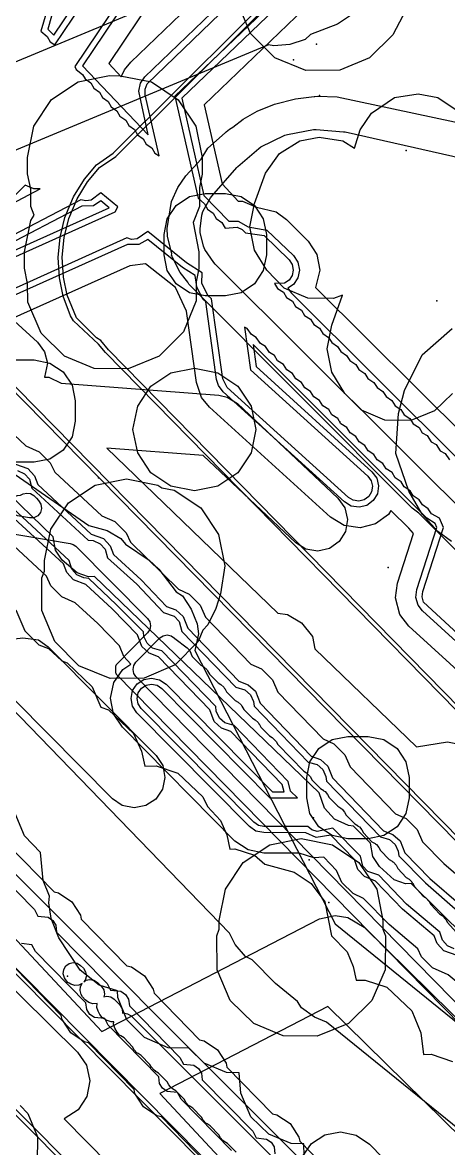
# Model space of a CAD drawing. Header units: metres. Extents: x -2677 to -840, y 169 to 1487.
# Drawn here: x -2055.1 to -2034.3, y 987.5 to 1042.6 of the extents above; entities that cross this region are included whole.
import ezdxf

# ---------------------------------------------------------------- set-up
doc = ezdxf.new("R2010")
doc.units = ezdxf.units.M
for name, color, linetype in [('AI_GREENING_EXCLUSIONS', 1, 'Continuous'), ('AI_GREENING_LAWN', 82, 'Continuous'), ('AI_GREENING_REJECTED', 6, 'Continuous')]:
    doc.layers.add(name, color=color, linetype=linetype)

msp = doc.modelspace()

# ---------------------------------------------------------------- linework, layer by layer
at = {"layer": 'AI_GREENING_EXCLUSIONS'}
for points in [[(-2014.255, 988.893), (-2051.041, 1026.44), (-2051.38, 1026.858), (-2052.592, 1027.993), (-2052.752, 1028.242), (-2053.103, 1029.207), (-2053.286, 1030.091), (-2053.347, 1031.088), (-2053.259, 1032.078), (-2053.025, 1033.044), (-2052.6, 1034.062), (-2052.069, 1034.921), (-2051.478, 1035.625), (-2050.657, 1036.191), (-2050.657, 1036.191), (-1956.708, 1129.745)], [(-2014.075, 988.994), (-2050.898, 1026.58), (-2051.267, 1027.037), (-2051.477, 1027.156), (-2052.45, 1028.134), (-2052.907, 1029.247), (-2053.09, 1030.132), (-2053.147, 1031.099), (-2053.059, 1032.059), (-2052.831, 1032.995), (-2052.429, 1033.958), (-2051.916, 1034.792), (-2051.325, 1035.496), (-2050.538, 1036.028), (-1956.571, 1129.599)], [(-2090.14, 1078.579), (-2072.857, 1033.707), (-2071.897, 1033.813), (-2041.773, 1046.357)], [(-2090.14, 1078.579), (-2072.857, 1033.707), (-2071.897, 1033.813), (-2041.773, 1046.357)], [(-2087.995, 1057.652), (-2031.112, 999.707)], [(-2087.852, 1057.792), (-2030.968, 999.846)], [(-2048.639, 1043.91), (-2050.877, 1040.581), (-2050.266, 1039.921), (-2050.107, 1040.271), (-2049.802, 1040.645), (-2044.104, 1046.129)], [(-2053.937, 1043.036), (-2054.196, 1042.152), (-2053.894, 1041.898), (-2053.747, 1041.638), (-2053.517, 1041.494), (-2050.88, 1045.416)], [(-2053.668, 1042.886), (-2053.852, 1042.258), (-2053.567, 1041.958), (-2051.129, 1045.584)], [(-2049.469, 1044.468), (-2052.167, 1040.455), (-2048.96, 1037.084), (-2049.415, 1039.224), (-2049.331, 1039.605), (-2049.108, 1039.925), (-2043.411, 1045.408)], [(-2049.718, 1044.635), (-2052.538, 1040.433), (-2052.465, 1040.274), (-2052.155, 1040.043), (-2052.038, 1039.819), (-2051.758, 1039.625), (-2051.611, 1039.365), (-2051.332, 1039.172), (-2051.183, 1038.91), (-2050.905, 1038.717), (-2050.756, 1038.455), (-2050.477, 1038.262), (-2050.329, 1038), (-2050.05, 1037.807), (-2049.901, 1037.546), (-2049.622, 1037.353), (-2049.474, 1037.091), (-2049.195, 1036.898), (-2049.047, 1036.636), (-2048.768, 1036.443), (-2048.619, 1036.182), (-2048.422, 1036.066), (-2049.098, 1039.05), (-2049.105, 1039.323), (-2049.007, 1039.578), (-2043.203, 1045.192)], [(-2042.232, 1044.183), (-2047.645, 1038.974), (-2046.517, 1033.997), (-2046.203, 1033.714), (-2046.055, 1033.453), (-2045.777, 1033.26), (-2045.628, 1032.999), (-2045.349, 1032.806), (-2045.193, 1032.519), (-2044.613, 1032.574), (-2044.362, 1032.466), (-2044.191, 1032.291), (-2043.294, 1032.16), (-2042.066, 1030.968), (-2041.915, 1030.74), (-2041.863, 1030.472), (-2041.918, 1030.205), (-2042.071, 1029.978), (-2042.299, 1029.828), (-2042.781, 1029.819), (-2042.634, 1029.573), (-2042.349, 1029.389), (-2042.192, 1029.133), (-2041.907, 1028.949), (-2041.75, 1028.692), (-2041.465, 1028.508), (-2041.308, 1028.251), (-2041.024, 1028.068), (-2040.866, 1027.811), (-2040.582, 1027.627), (-2040.425, 1027.37), (-2040.14, 1027.186), (-2039.983, 1026.929), (-2039.698, 1026.746), (-2039.541, 1026.489), (-2039.256, 1026.305), (-2039.099, 1026.048), (-2038.814, 1025.864), (-2038.657, 1025.607), (-2038.373, 1025.424), (-2038.216, 1025.167), (-2037.931, 1024.983), (-2037.774, 1024.726), (-2037.489, 1024.542), (-2037.332, 1024.286), (-2037.047, 1024.102), (-2036.89, 1023.845), (-2036.605, 1023.661), (-2036.448, 1023.404), (-2036.164, 1023.22), (-2036.007, 1022.964), (-2035.722, 1022.78), (-2035.565, 1022.523), (-2035.329, 1022.386), (-2035.123, 1022.082), (-2034.887, 1021.945), (-2034.681, 1021.642), (-2034.445, 1021.504), (-2034.239, 1021.201)], [(-2042.024, 1043.967), (-2047.315, 1038.875), (-2046.238, 1034.123), (-2045.017, 1032.858), (-2044.551, 1032.867), (-2044.064, 1032.581), (-2043.156, 1032.427), (-2041.853, 1031.179), (-2041.638, 1030.854), (-2041.563, 1030.471), (-2041.641, 1030.088), (-2041.86, 1029.765), (-2042.125, 1029.589), (-2041.965, 1029.361), (-2033.57, 1020.988)], [(-2041.33, 1043.246), (-2046.215, 1038.546), (-2045.342, 1034.69), (-2044.56, 1033.848), (-2044.345, 1033.846), (-2043.654, 1033.55), (-2042.695, 1033.314), (-2042.196, 1032.946), (-2041.142, 1031.883), (-2040.712, 1031.232), (-2040.563, 1030.466), (-2040.771, 1029.624), (-2033.361, 1022.248)], [(-2036.195, 1043.485), (-2037.001, 1041.979), (-2038.145, 1040.856), (-2039.59, 1040.252), (-2041.251, 1040.236), (-2042.773, 1040.856), (-2043.96, 1042.043), (-2044.379, 1043.045)], [(-2039.065, 1042.923), (-2039.707, 1042.504), (-2041.015, 1041.984), (-2041.291, 1041.748), (-2042.033, 1041.508), (-2042.81, 1041.433), (-2043.071, 1041.483), (-2069.741, 1030.377), (-2051.849, 1017.983), (-2050.961, 1017.749), (-2050.286, 1017.358), (-2050.064, 1017.069), (-2048.905, 1016.292), (-2048.435, 1015.852), (-2047.583, 1014.749), (-2047.281, 1014.548), (-2046.845, 1013.901), (-2046.56, 1013.174), (-2046.491, 1012.695), (-2046.665, 1011.875), (-2039.813, 998.507), (-2029.345, 990.029)], [(-2039.065, 1042.923), (-2039.707, 1042.504), (-2041.015, 1041.984), (-2041.291, 1041.748), (-2042.033, 1041.508), (-2042.81, 1041.433), (-2043.071, 1041.483), (-2069.741, 1030.377), (-2051.849, 1017.983), (-2050.961, 1017.749), (-2050.286, 1017.358), (-2050.064, 1017.069), (-2048.905, 1016.292), (-2048.435, 1015.852), (-2047.583, 1014.749), (-2047.281, 1014.548), (-2046.845, 1013.901), (-2046.56, 1013.174), (-2046.491, 1012.695), (-2046.665, 1011.875), (-2039.813, 998.507), (-2029.345, 990.029)], [(-2024.606, 1007.495), (-2035.733, 1018.59), (-2036.056, 1018.831), (-2046.962, 1029.787), (-2047.018, 1029.881), (-2047.394, 1030.349), (-2047.759, 1031.087), (-2047.776, 1031.156), (-2047.808, 1031.21), (-2047.803, 1031.273), (-2048.007, 1032.14), (-2048.025, 1032.499), (-2047.812, 1033.834), (-2047.812, 1033.834), (-2047.505, 1034.506), (-2047.11, 1035.079), (-2046.368, 1035.891), (-2046.031, 1036.437), (-2045.186, 1037.184), (-2045.168, 1037.204), (-2045.138, 1037.226), (-2044.987, 1037.36), (-2044.822, 1037.466), (-2044.318, 1037.848), (-2043.629, 1038.238), (-2042.778, 1038.591), (-2041.759, 1038.853), (-2040.839, 1038.955), (-2040.816, 1038.955), (-2040.68, 1038.977), (-2039.719, 1038.95), (-2031.23, 1037.135)], [(-2034.084, 1024.443), (-2034.958, 1023.59), (-2036.119, 1023.121), (-2037.385, 1023.137), (-2038.532, 1023.633), (-2039.342, 1024.443), (-2039.983, 1025.479), (-2040.213, 1026.627), (-2039.986, 1027.775), (-2039.454, 1029.249), (-2039.892, 1029.082), (-2041.158, 1029.098), (-2042.305, 1029.594), (-2043.158, 1030.468), (-2043.756, 1031.44), (-2043.986, 1032.588), (-2043.759, 1033.736), (-2043.223, 1035.218), (-2043.223, 1035.218), (-2042.541, 1036.169), (-2041.546, 1036.786), (-2040.593, 1036.975), (-2039.438, 1036.786), (-2038.877, 1036.439), (-2038.589, 1037.337), (-2038.05, 1038.145), (-2036.912, 1038.905), (-2035.757, 1039.094), (-2034.804, 1038.905), (-2033.666, 1038.145)], [(-2056.43, 1033.297), (-2054.227, 1034.449), (-2054.544, 1034.45), (-2054.956, 1034.623), (-2055.839, 1033.743)], [(-2056.709, 1030.562), (-2050.571, 1033.322), (-2050.439, 1033.569), (-2051.271, 1034.258), (-2051.735, 1033.896), (-2052.005, 1033.852), (-2052.242, 1033.907), (-2056.31, 1031.785)], [(-2056.64, 1030.921), (-2050.855, 1033.523), (-2051.259, 1033.858), (-2051.629, 1033.616), (-2052.194, 1033.594), (-2056.199, 1031.506)], [(-2095.219, 1033.395), (-2081.18, 1018.399), (-2080.542, 1018.251), (-2079.908, 1017.796), (-2079.293, 1016.918), (-2079.186, 1016.27), (-2063.788, 999.821), (-2062.926, 999.644), (-2062.313, 999.209), (-2058.63, 998.072), (-2057.944, 997.7), (-2052.401, 992.247), (-2051.962, 991.602), (-2051.805, 990.837), (-2051.951, 990.071), (-2052.38, 989.419), (-2053.063, 988.973), (-2040.938, 976.674)], [(-2030.24, 1009.381), (-2035.499, 1014.232), (-2035.574, 1014.495), (-2035.541, 1014.766), (-2034.527, 1017.887), (-2034.721, 1018.339), (-2035.117, 1018.551), (-2035.274, 1018.808), (-2035.559, 1018.992), (-2035.716, 1019.249), (-2036.001, 1019.433), (-2036.158, 1019.689), (-2036.443, 1019.873), (-2036.6, 1020.13), (-2036.885, 1020.314), (-2037.041, 1020.571), (-2037.326, 1020.754), (-2037.483, 1021.011), (-2037.768, 1021.195), (-2037.925, 1021.452), (-2038.21, 1021.636), (-2038.367, 1021.893), (-2038.652, 1022.077), (-2038.809, 1022.333), (-2039.093, 1022.517), (-2039.251, 1022.774), (-2039.535, 1022.958), (-2039.692, 1023.215), (-2039.977, 1023.398), (-2040.134, 1023.655), (-2040.419, 1023.839), (-2040.576, 1024.096), (-2040.861, 1024.28), (-2041.018, 1024.537), (-2041.302, 1024.72), (-2041.46, 1024.977), (-2041.744, 1025.161), (-2041.901, 1025.418), (-2042.186, 1025.602), (-2042.343, 1025.859), (-2042.628, 1026.043), (-2042.785, 1026.299), (-2043.021, 1026.437), (-2043.227, 1026.74), (-2043.463, 1026.877), (-2043.669, 1027.181), (-2043.905, 1027.318), (-2044.11, 1027.621), (-2044.249, 1027.688), (-2043.958, 1025.604), (-2038.224, 1020.396), (-2038.061, 1020.176), (-2037.995, 1019.911), (-2038.036, 1019.641), (-2038.176, 1019.407), (-2038.396, 1019.245), (-2038.661, 1019.178), (-2038.931, 1019.219), (-2039.165, 1019.359), (-2045.087, 1024.738), (-2045.31, 1025.159), (-2045.856, 1029.067), (-2046.039, 1029.229), (-2046.323, 1029.832), (-2046.312, 1030.345), (-2047.081, 1030.827), (-2048.975, 1032.364), (-2049.491, 1032.004), (-2049.762, 1031.976), (-2049.997, 1032.045), (-2056.611, 1029.071)], [(-2059.604, 1031.72), (-2054.358, 1026.955), (-2054.01, 1026.485), (-2053.869, 1025.917), (-2054.019, 1025.231), (-2053.808, 1025.231), (-2053.207, 1024.945), (-2045.504, 1024.353), (-2045.086, 1024.26), (-2044.59, 1023.949), (-2039.685, 1019.326), (-2039.346, 1018.85), (-2039.215, 1018.279), (-2039.312, 1017.702), (-2039.623, 1017.206), (-2040.1, 1016.867), (-2040.67, 1016.736), (-2041.247, 1016.833), (-2041.743, 1017.143), (-2046.262, 1021.403), (-2050.976, 1021.765), (-2042.616, 1013.705), (-2042.143, 1013.642), (-2041.457, 1013.228), (-2040.923, 1012.555), (-2040.803, 1011.957), (-2035.838, 1007.172), (-2034.336, 1007.406), (-2033.761, 1007.301)], [(-2030.442, 1009.16), (-2035.549, 1013.81), (-2035.767, 1014.096), (-2035.873, 1014.471), (-2035.827, 1014.859), (-2034.844, 1017.882), (-2034.934, 1018.085), (-2035.335, 1018.345), (-2043.828, 1026.84), (-2043.676, 1025.753), (-2038.022, 1020.618), (-2037.79, 1020.304), (-2037.696, 1019.926), (-2037.753, 1019.54), (-2037.954, 1019.205), (-2038.268, 1018.973), (-2038.646, 1018.879), (-2039.032, 1018.936), (-2039.367, 1019.137), (-2045.289, 1024.516), (-2045.521, 1024.829), (-2045.607, 1025.118), (-2046.138, 1028.924), (-2046.277, 1029.046), (-2046.573, 1029.651), (-2046.653, 1030.203), (-2047.27, 1030.594), (-2048.973, 1031.976), (-2049.402, 1031.718), (-2049.967, 1031.73), (-2056.5, 1028.793)], [(-2031.115, 1008.42), (-2036.222, 1013.071), (-2036.658, 1013.642), (-2036.874, 1014.456), (-2036.778, 1015.168), (-2035.991, 1017.59), (-2036.225, 1017.854), (-2037.1, 1018.723), (-2037.214, 1018.533), (-2037.841, 1018.069), (-2038.598, 1017.88), (-2039.37, 1017.995), (-2040.039, 1018.397), (-2045.961, 1023.775), (-2046.341, 1024.242), (-2046.597, 1024.979), (-2047.084, 1028.464), (-2047.61, 1029.619), (-2049.081, 1030.776), (-2049.853, 1030.684), (-2056.131, 1027.863)], [(-2031.694, 986.784), (-2040.243, 993.707), (-2040.831, 993.949), (-2041.465, 994.403), (-2041.658, 994.713), (-2042.737, 995.598), (-2043.873, 996.749), (-2044.197, 996.913), (-2044.703, 997.507), (-2044.987, 998.051), (-2073.213, 1027.242)], [(-2031.694, 986.784), (-2040.243, 993.707), (-2040.831, 993.949), (-2041.465, 994.403), (-2041.658, 994.713), (-2042.737, 995.598), (-2043.873, 996.749), (-2044.197, 996.913), (-2044.703, 997.507), (-2044.987, 998.051), (-2073.213, 1027.242)], [(-2034.14, 1017.211), (-2034.796, 1017.697), (-2035.565, 1018.543), (-2036.213, 1019.661), (-2036.848, 1021.508), (-2036.726, 1023.458), (-2036.428, 1024.583), (-2035.57, 1026.335), (-2035.57, 1026.335), (-2034.107, 1027.626)], [(-2057.216, 1024.009), (-2054.922, 1021.888), (-2054.272, 1021.596), (-2053.732, 1021.055), (-2053.516, 1020.588), (-2051.222, 1018.467), (-2050.573, 1018.175), (-2050.033, 1017.635), (-2049.817, 1017.168), (-2047.47, 1014.872), (-2046.956, 1014.637), (-2046.416, 1014.096), (-2046.147, 1013.502), (-2043.937, 1011.214), (-2043.422, 1010.979), (-2042.882, 1010.439), (-2042.613, 1009.845), (-2040.403, 1007.557), (-2039.889, 1007.321), (-2039.348, 1006.781), (-2039.079, 1006.187), (-2036.869, 1003.899), (-2036.355, 1003.664), (-2035.814, 1003.124), (-2035.546, 1002.53), (-2034.512, 1001.46), (-2033.239, 1000.376)], [(-2022.976, 963.52), (-2062.364, 1003.362), (-2062.507, 1003.746), (-2062.3, 1004.365), (-2062.472, 1004.724), (-2065.673, 1007.922), (-2066.02, 1008.092), (-2066.627, 1007.915), (-2066.999, 1008.063), (-2075.933, 1017), (-2076.969, 1017.872), (-2079.043, 1019.302), (-2080.997, 1020.453), (-2083.021, 1021.414), (-2085.103, 1022.188), (-2087.23, 1022.773), (-2089.389, 1023.172), (-2091.567, 1023.383)], [(-2023.08, 963.349), (-2062.506, 1003.222), (-2062.664, 1003.469), (-2062.706, 1003.759), (-2062.502, 1004.353), (-2062.626, 1004.596), (-2065.802, 1007.768), (-2066.036, 1007.89), (-2066.621, 1007.715), (-2066.903, 1007.764), (-2067.142, 1007.923), (-2076.066, 1016.851), (-2077.055, 1017.684), (-2079.153, 1019.135), (-2081.091, 1020.276), (-2083.099, 1021.23), (-2085.164, 1021.997), (-2087.274, 1022.578), (-2089.416, 1022.974), (-2091.578, 1023.183)], [(-2055.43, 1020.991), (-2054.831, 1020.766), (-2054.508, 1020.417), (-2054.343, 1019.989), (-2051.73, 1017.571), (-2051.132, 1017.346), (-2050.808, 1016.997), (-2050.644, 1016.569), (-2049.299, 1015.325), (-2048.05, 1014.031), (-2047.595, 1013.861), (-2047.245, 1013.537), (-2047.021, 1012.964), (-2044.516, 1010.373), (-2044.061, 1010.203), (-2043.711, 1009.88), (-2043.487, 1009.306), (-2040.982, 1006.716), (-2040.527, 1006.546), (-2040.177, 1006.222), (-2039.953, 1005.649), (-2037.449, 1003.058), (-2036.993, 1002.888), (-2036.644, 1002.565), (-2036.419, 1001.991), (-2035.197, 1000.73), (-2033.678, 999.431)], [(-2055.331, 1020.677), (-2054.999, 1020.518), (-2054.756, 1020.249), (-2054.631, 1019.82), (-2051.88, 1017.276), (-2051.632, 1017.257), (-2051.3, 1017.098), (-2051.057, 1016.829), (-2050.931, 1016.4), (-2049.514, 1015.117), (-2048.211, 1013.738), (-2047.683, 1013.559), (-2047.44, 1013.29), (-2047.315, 1012.81), (-2044.677, 1010.08), (-2044.229, 1009.955), (-2043.96, 1009.712), (-2043.801, 1009.38), (-2043.781, 1009.152), (-2041.143, 1006.422), (-2040.695, 1006.297), (-2040.426, 1006.054), (-2040.267, 1005.722), (-2040.247, 1005.495), (-2037.61, 1002.765), (-2037.161, 1002.64), (-2036.892, 1002.397), (-2036.733, 1002.065), (-2036.713, 1001.837), (-2035.403, 1000.511), (-2033.82, 999.137)], [(-2025.359, 989.852), (-2036.101, 1000.49), (-2036.389, 1000.475), (-2036.941, 1000.67), (-2037.656, 1001.314), (-2037.984, 1001.799), (-2038.086, 1002.451), (-2038.927, 1003.282), (-2039.167, 1003.315), (-2039.843, 1003.631), (-2040.338, 1004.17), (-2040.597, 1004.91), (-2051.582, 1015.496), (-2051.87, 1015.477), (-2052.424, 1015.665), (-2053.147, 1016.3), (-2053.481, 1016.781), (-2053.591, 1017.432), (-2056.269, 1020.013)], [(-2033.859, 996.97), (-2034.504, 997.195), (-2034.828, 997.544), (-2034.982, 997.922), (-2036.531, 999.238), (-2037.851, 1000.599), (-2038.385, 1000.823), (-2038.709, 1001.172), (-2038.88, 1001.666), (-2040.023, 1002.846), (-2040.739, 1002.727), (-2041.25, 1002.97), (-2043.304, 1002.972), (-2043.687, 1003.05), (-2044.006, 1003.265), (-2049.501, 1008.826), (-2049.716, 1009.152), (-2049.79, 1009.535), (-2049.711, 1009.917), (-2049.493, 1010.24), (-2049.167, 1010.455), (-2048.784, 1010.529), (-2048.401, 1010.45), (-2048.078, 1010.232), (-2042.88, 1004.971), (-2042.302, 1004.971), (-2042.414, 1005.324), (-2044.918, 1007.914), (-2045.373, 1008.084), (-2045.723, 1008.408), (-2045.947, 1008.981), (-2048.452, 1011.572), (-2048.907, 1011.742), (-2049.257, 1012.066), (-2049.481, 1012.639), (-2050.717, 1013.915), (-2052.005, 1015.11), (-2052.603, 1015.334), (-2052.927, 1015.684), (-2053.092, 1016.112), (-2055.705, 1018.53)], [(-2034.004, 997.284), (-2034.336, 997.443), (-2034.579, 997.712), (-2034.704, 998.104), (-2036.336, 999.467), (-2037.689, 1000.893), (-2038.218, 1001.072), (-2038.46, 1001.34), (-2038.586, 1001.82), (-2039.931, 1003.183), (-2040.703, 1003.025), (-2040.962, 1003.11), (-2041.147, 1003.27), (-2043.303, 1003.272), (-2043.567, 1003.325), (-2043.794, 1003.477), (-2049.288, 1009.037), (-2049.438, 1009.265), (-2049.49, 1009.533), (-2049.435, 1009.801), (-2049.282, 1010.027), (-2049.054, 1010.177), (-2048.785, 1010.229), (-2048.518, 1010.174), (-2048.292, 1010.021), (-2043.006, 1004.672), (-2041.66, 1004.67), (-2041.994, 1004.998), (-2042.119, 1005.478), (-2044.757, 1008.208), (-2045.206, 1008.333), (-2045.474, 1008.576), (-2045.634, 1008.908), (-2045.653, 1009.136), (-2048.291, 1011.865), (-2048.74, 1011.991), (-2049.008, 1012.233), (-2049.167, 1012.566), (-2049.187, 1012.793), (-2050.508, 1014.13), (-2051.855, 1015.404), (-2052.103, 1015.424), (-2052.436, 1015.583), (-2052.678, 1015.852), (-2052.804, 1016.28), (-2055.555, 1018.824)], [(-2033.814, 995.613), (-2034.298, 996.025), (-2035.063, 996.365), (-2035.603, 996.906), (-2035.785, 997.29), (-2037.179, 998.477), (-2038.43, 999.758), (-2038.944, 999.994), (-2039.485, 1000.534), (-2039.753, 1001.128), (-2040.374, 1001.771), (-2040.862, 1001.735), (-2041.576, 1001.97), (-2043.31, 1001.972), (-2044.065, 1002.125), (-2044.714, 1002.559), (-2050.212, 1008.123), (-2050.642, 1008.774), (-2050.79, 1009.541), (-2050.633, 1010.305), (-2050.195, 1010.951), (-2049.795, 1011.216), (-2050.14, 1011.586), (-2050.355, 1012.101), (-2051.417, 1013.2), (-2052.513, 1014.213), (-2053.162, 1014.505), (-2053.703, 1015.045), (-2053.918, 1015.513), (-2056.213, 1017.633)], [(-2055.413, 1013.864), (-2054.978, 1012.831), (-2054.3, 1012.153), (-2053.818, 1011.981), (-2053.171, 1011.369), (-2052.908, 1011.266), (-2051.684, 1010.107), (-2051.258, 1009.107), (-2050.888, 1008.97), (-2049.664, 1007.811), (-2049.278, 1006.955), (-2049.122, 1006.224), (-2048.558, 1006.239), (-2047.508, 1005.887), (-2046.284, 1004.728), (-2046.055, 1004.244), (-2045.413, 1003.571), (-2045.113, 1002.861), (-2044.964, 1002.171), (-2044.714, 1002.178), (-2043.765, 1001.878), (-2043.25, 1001.434), (-2041.816, 1001.032), (-2040.987, 1000.482), (-2040.33, 999.591), (-2039.995, 997.929), (-2039.232, 997.142), (-2038.932, 996.432), (-2038.785, 995.754), (-2038.35, 995.766), (-2037.3, 995.414), (-2036.076, 994.255), (-2035.629, 993.18), (-2035.5, 992.128), (-2035.135, 992.138), (-2034.085, 991.786)], [(-2064.212, 1011.399), (-2055.078, 1012.498), (-2054.316, 1012.391), (-2053.832, 1012.063), (-2048.566, 1006.735), (-2048.244, 1006.246), (-2048.133, 1005.672), (-2048.251, 1005.098), (-2048.579, 1004.613), (-2049.068, 1004.291), (-2049.642, 1004.18), (-2050.216, 1004.298), (-2050.7, 1004.626), (-2055.449, 1009.432)], [(-2041.328, 987.169), (-2041.345, 987.758), (-2041.974, 987.775), (-2043.058, 988.228), (-2043.935, 989.083), (-2044.433, 990.234), (-2044.504, 991.233), (-2045.126, 991.25), (-2046.21, 991.703), (-2046.963, 992.434), (-2047.981, 992.451), (-2049.132, 992.949), (-2049.987, 993.826), (-2050.44, 994.91), (-2050.457, 995.237), (-2051.352, 995.512), (-2052.273, 996.241), (-2053.318, 997.835), (-2053.686, 998.771), (-2053.807, 999.532), (-2053.77, 999.865), (-2054.088, 1000.627), (-2054.214, 1002.008), (-2054.993, 1002.809), (-2055.451, 1003.915)], [(-2055.848, 1002.419), (-2053.551, 1000.076), (-2053.331, 1000.03), (-2052.685, 999.591), (-2052.257, 998.939), (-2052.219, 998.74), (-2049.995, 996.46), (-2049.774, 996.414), (-2049.129, 995.975), (-2048.701, 995.323), (-2048.663, 995.124), (-2046.439, 992.844), (-2046.218, 992.798), (-2045.573, 992.36), (-2045.145, 991.707), (-2045.107, 991.508), (-2042.883, 989.228), (-2042.662, 989.183), (-2042.017, 988.744), (-2041.589, 988.091), (-2041.551, 987.892), (-2039.326, 985.612)], [(-2059.284, 1001.877), (-2051.22, 993.252), (-2040.58, 998.764), (-2039.816, 998.922), (-2039.197, 998.828), (-2038.397, 998.346), (-2029.862, 989.934)], [(-2057.052, 1001.786), (-2054.513, 999.218), (-2054.344, 998.891), (-2053.838, 998.833), (-2053.612, 998.68), (-2053.462, 998.451), (-2053.426, 998.112), (-2050.957, 995.602), (-2050.788, 995.275), (-2050.282, 995.218), (-2050.056, 995.064), (-2049.906, 994.836), (-2049.87, 994.497), (-2047.4, 991.986), (-2047.232, 991.659), (-2046.726, 991.602), (-2046.5, 991.448), (-2046.35, 991.22), (-2046.314, 990.881), (-2043.844, 988.37), (-2043.676, 988.043), (-2043.17, 987.986), (-2042.944, 987.832), (-2042.794, 987.604), (-2042.757, 987.265)], [(-2058.48, 987.469), (-2063.214, 992.365), (-2063.368, 992.629), (-2067.526, 996.825), (-2067.729, 997.302), (-2067.548, 997.788), (-2066.449, 998.381), (-2065.49, 998.61), (-2064.722, 998.535), (-2064.223, 998.282), (-2063.96, 998.05), (-2040.06, 973.933)], [(-2058.201, 987.468), (-2063.07, 992.504), (-2063.187, 992.731), (-2067.384, 996.966), (-2067.529, 997.307), (-2067.399, 997.653), (-2066.287, 998.231), (-2065.447, 998.414), (-2064.801, 998.351), (-2064.355, 998.131), (-2064.07, 997.879), (-2040.2, 973.79)], [(-2044.878, 987.424), (-2047.347, 989.935), (-2047.515, 990.261), (-2048.022, 990.319), (-2048.248, 990.473), (-2048.397, 990.701), (-2048.434, 991.04), (-2050.903, 993.551), (-2051.072, 993.877), (-2051.578, 993.935), (-2051.804, 994.088), (-2051.954, 994.317), (-2051.99, 994.656), (-2054.459, 997.166), (-2054.628, 997.493), (-2055.134, 997.551)], [(-2046.084, 986.797), (-2048.309, 989.076), (-2048.529, 989.122), (-2049.174, 989.561), (-2049.602, 990.213), (-2049.64, 990.413), (-2051.865, 992.692), (-2052.085, 992.738), (-2052.731, 993.177), (-2053.159, 993.829), (-2053.197, 994.029), (-2055.421, 996.308)], [(-2032.67, 987.085), (-2040.17, 994.478), (-2048.389, 990.215), (-2038.163, 979.242), (-2036.611, 980.446), (-2041.008, 984.949), (-2041.434, 985.603), (-2041.577, 986.37), (-2041.416, 987.133), (-2040.975, 987.777), (-2040.321, 988.203), (-2039.554, 988.346), (-2038.79, 988.185), (-2038.146, 987.743), (-2032.183, 981.637)], [(-2055.201, 989.637), (-2054.832, 989.248), (-2054.364, 988.095), (-2054.378, 986.837)]]:
    msp.add_lwpolyline(points, dxfattribs=at)
for points in [[(-2054.839, 1035.981), (-2054.535, 1037.512), (-2053.667, 1038.809), (-2052.37, 1039.677), (-2050.839, 1039.981), (-2050.317, 1039.976), (-2048.786, 1039.672), (-2047.489, 1038.804), (-2046.621, 1037.507), (-2046.317, 1035.976), (-2046.317, 1035.17), (-2046.448, 1034.511), (-2046.448, 1033.586), (-2046.76, 1032.801), (-2046.474, 1031.365), (-2046.474, 1030.559), (-2046.605, 1029.9), (-2046.605, 1028.975), (-2047.225, 1027.453), (-2048.412, 1026.266), (-2049.934, 1025.646), (-2051.595, 1025.662), (-2053.04, 1026.266), (-2054.184, 1027.389), (-2054.831, 1028.898), (-2054.847, 1029.818), (-2054.996, 1030.568), (-2054.996, 1031.37), (-2054.692, 1032.901), (-2054.524, 1033.151), (-2054.69, 1033.586), (-2054.69, 1034.429), (-2054.839, 1035.179), (-2054.839, 1035.981)], [(-2043.762, 1029.803), (-2044.411, 1029.369), (-2045.176, 1029.217), (-2046.176, 1029.217), (-2046.941, 1029.369), (-2047.59, 1029.803), (-2048.024, 1030.452), (-2048.176, 1031.217), (-2048.176, 1032.217), (-2048.024, 1032.982), (-2047.59, 1033.631), (-2046.941, 1034.065), (-2046.176, 1034.217), (-2045.176, 1034.217), (-2044.411, 1034.065), (-2043.762, 1033.631), (-2043.328, 1032.982), (-2043.176, 1032.217), (-2043.176, 1031.217), (-2043.328, 1030.452), (-2043.762, 1029.803)], [(-2053.106, 1021.666), (-2053.755, 1021.232), (-2054.52, 1021.08), (-2055.52, 1021.08), (-2056.285, 1021.232), (-2056.934, 1021.666), (-2057.368, 1022.315), (-2057.52, 1023.08), (-2057.52, 1024.08), (-2057.368, 1024.845), (-2056.934, 1025.494), (-2056.285, 1025.928), (-2055.52, 1026.08), (-2054.52, 1026.08), (-2053.755, 1025.928), (-2053.106, 1025.494), (-2052.672, 1024.845), (-2052.52, 1024.08), (-2052.52, 1023.08), (-2052.672, 1022.315), (-2053.106, 1021.666)], [(-2049.465, 1023.829), (-2048.815, 1024.802), (-2047.842, 1025.452), (-2046.694, 1025.681), (-2045.546, 1025.452), (-2044.572, 1024.802), (-2043.922, 1023.829), (-2043.694, 1022.681), (-2043.922, 1021.533), (-2044.572, 1020.559), (-2045.546, 1019.909), (-2046.694, 1019.681), (-2047.842, 1019.909), (-2048.815, 1020.559), (-2049.465, 1021.533), (-2049.694, 1022.681), (-2049.465, 1023.829)], [(-2048.484, 1019.967), (-2048.285, 1019.834), (-2047.682, 1019.714), (-2046.384, 1018.847), (-2045.517, 1017.549), (-2045.213, 1016.018), (-2045.42, 1014.648), (-2045.646, 1013.922), (-2046.038, 1013.133), (-2046.287, 1012.865), (-2046.517, 1012.316), (-2047.64, 1011.172), (-2049.148, 1010.525), (-2050.809, 1010.509), (-2052.332, 1011.129), (-2053.519, 1012.316), (-2054.139, 1013.839), (-2054.139, 1015.422), (-2054.015, 1015.758), (-2054.015, 1016.271), (-2053.71, 1017.802), (-2052.843, 1019.1), (-2051.546, 1019.967), (-2050.015, 1020.271), (-2048.484, 1019.967)], [(-2037.442, 1002.824), (-2038.207, 1002.672), (-2039.207, 1002.672), (-2039.972, 1002.824), (-2040.621, 1003.258), (-2041.055, 1003.907), (-2041.207, 1004.672), (-2041.207, 1005.672), (-2041.055, 1006.437), (-2040.621, 1007.086), (-2039.972, 1007.52), (-2039.207, 1007.672), (-2038.207, 1007.672), (-2037.442, 1007.52), (-2036.793, 1007.086), (-2036.359, 1006.437), (-2036.207, 1005.672), (-2036.207, 1004.672), (-2036.359, 1003.907), (-2036.793, 1003.258), (-2037.442, 1002.824)], [(-2039.952, 1002.379), (-2038.655, 1001.511), (-2037.787, 1000.214), (-2037.483, 998.683), (-2037.483, 998.257), (-2037.362, 997.928), (-2037.378, 996.267), (-2038.025, 994.758), (-2039.169, 993.635), (-2040.691, 993.015), (-2042.352, 993.031), (-2043.797, 993.635), (-2044.941, 994.758), (-2045.588, 996.267), (-2045.604, 997.928), (-2045.483, 998.257), (-2045.483, 998.683), (-2045.179, 1000.214), (-2044.311, 1001.511), (-2043.014, 1002.379), (-2041.483, 1002.683), (-2039.952, 1002.379)]]:
    msp.add_lwpolyline(points, close=True, dxfattribs=at)
at = {"layer": 'AI_GREENING_LAWN'}
for points in [[(-2023.51, 1008.642), (-2045.68, 1030.768), (-2045.739, 1030.839), (-2046.179, 1031.482), (-2046.253, 1031.649), (-2046.408, 1032.308), (-2046.417, 1032.487), (-2046.33, 1033.158), (-2046.274, 1033.332), (-2045.909, 1034.003), (-2045.845, 1034.095), (-2044.615, 1035.495), (-2044.568, 1035.542), (-2043.554, 1036.425), (-2043.443, 1036.499), (-2042.275, 1037.062), (-2042.15, 1037.103), (-2042.15, 1037.103), (-2040.876, 1037.343), (-2040.743, 1037.35), (-2039.404, 1037.24), (-2039.335, 1037.23), (-2032.191, 1035.62)], [(-2064.325, 1019.066), (-2052.765, 1017.109), (-2052.618, 1017.06), (-2052.618, 1017.06), (-2052.494, 1016.969), (-2048.983, 1013.438), (-2048.875, 1013.277), (-2048.837, 1013.088), (-2048.874, 1012.898), (-2048.98, 1012.736), (-2050.51, 1011.173), (-2050.535, 1011.135), (-2050.544, 1011.09), (-2050.544, 1010.806), (-2050.535, 1010.761), (-2050.51, 1010.723), (-2030.1, 989.909)], [(-2031.545, 992.239), (-2049.549, 1010.598), (-2049.655, 1010.759), (-2049.692, 1010.948), (-2049.655, 1011.137), (-2049.549, 1011.298), (-2048.383, 1012.489), (-2048.217, 1012.601), (-2048.021, 1012.639), (-2047.826, 1012.597), (-2047.662, 1012.482), (-2047.648, 1012.467), (-2047.049, 1012.006), (-2046.94, 1011.89), (-2046.873, 1011.746), (-2046.857, 1011.692), (-2046.797, 1011.588), (-2046.797, 1011.588), (-2046.377, 1011.156), (-2046.234, 1011.072), (-2046.091, 1010.947), (-2046.057, 1010.878), (-2046.051, 1010.882), (-2045.959, 1010.723), (-2045.539, 1010.291), (-2045.397, 1010.208), (-2045.254, 1010.083), (-2045.219, 1010.014), (-2045.213, 1010.017), (-2045.122, 1009.859), (-2044.702, 1009.427), (-2044.559, 1009.344), (-2044.416, 1009.219), (-2044.382, 1009.15), (-2044.376, 1009.153), (-2044.284, 1008.995), (-2043.864, 1008.563), (-2043.721, 1008.48), (-2043.579, 1008.354), (-2043.544, 1008.286), (-2043.538, 1008.289), (-2043.447, 1008.131), (-2043.027, 1007.699), (-2042.888, 1007.618), (-2042.702, 1007.426), (-2042.625, 1007.285), (-2041.352, 1005.971), (-2041.213, 1005.89), (-2041.026, 1005.697), (-2040.95, 1005.556), (-2040.531, 1005.123), (-2040.376, 1005.026), (-2040.38, 1005.021), (-2040.312, 1004.984), (-2040.191, 1004.837), (-2040.112, 1004.692), (-2039.694, 1004.258), (-2039.539, 1004.162), (-2039.542, 1004.157), (-2039.475, 1004.12), (-2039.354, 1003.973), (-2039.275, 1003.828), (-2038.856, 1003.394), (-2038.701, 1003.298), (-2038.705, 1003.292), (-2038.637, 1003.256), (-2038.516, 1003.109), (-2038.437, 1002.964), (-2038.019, 1002.53), (-2037.864, 1002.434), (-2037.867, 1002.428), (-2037.8, 1002.392), (-2037.679, 1002.245), (-2037.6, 1002.1), (-2037.181, 1001.666), (-2037.027, 1001.57), (-2037.03, 1001.564), (-2036.963, 1001.527), (-2036.843, 1001.381), (-2036.756, 1001.222), (-2036.348, 1000.777), (-2036.208, 1000.69), (-2036.069, 1000.56), (-2036.037, 1000.491), (-2036.031, 1000.494), (-2035.944, 1000.333), (-2035.537, 999.889), (-2035.401, 999.804), (-2035.22, 999.606), (-2035.147, 999.463), (-2034.725, 999.001), (-2034.589, 998.915), (-2034.408, 998.718), (-2034.336, 998.574), (-2033.913, 998.112)], [(-2021.68, 967.132), (-2058.605, 1004.11)], [(-2044.659, 987.343), (-2045.08, 987.775), (-2045.236, 987.871), (-2045.232, 987.876), (-2045.3, 987.913), (-2045.421, 988.059), (-2045.501, 988.203), (-2045.922, 988.635), (-2046.077, 988.731), (-2046.074, 988.736), (-2046.142, 988.773), (-2046.263, 988.919), (-2046.343, 989.063), (-2046.764, 989.495), (-2046.919, 989.591), (-2046.916, 989.596), (-2046.983, 989.633), (-2047.105, 989.779), (-2047.185, 989.923), (-2047.605, 990.355), (-2047.761, 990.451), (-2047.758, 990.456), (-2047.825, 990.493), (-2047.947, 990.639), (-2048.026, 990.783), (-2048.447, 991.215), (-2048.603, 991.311), (-2048.599, 991.316), (-2048.667, 991.353), (-2048.789, 991.499), (-2048.868, 991.643), (-2049.289, 992.075), (-2049.445, 992.171), (-2049.441, 992.176), (-2049.509, 992.213), (-2049.63, 992.359), (-2049.71, 992.503), (-2050.131, 992.935), (-2050.286, 993.031), (-2050.283, 993.036), (-2050.351, 993.072), (-2050.472, 993.219), (-2050.58, 993.415), (-2050.64, 993.608), (-2050.626, 993.729), (-2050.767, 993.719), (-2050.961, 993.788), (-2051.128, 993.891), (-2051.125, 993.896), (-2051.192, 993.932), (-2051.314, 994.079), (-2051.401, 994.236), (-2051.46, 994.43), (-2051.439, 994.626), (-2051.448, 994.621), (-2051.653, 994.606), (-2051.848, 994.675), (-2051.97, 994.751), (-2051.967, 994.756), (-2052.034, 994.792), (-2052.156, 994.939), (-2052.222, 995.058), (-2052.281, 995.252), (-2052.259, 995.454), (-2052.182, 995.589), (-2052.334, 995.508), (-2052.54, 995.493), (-2052.734, 995.562), (-2052.812, 995.61), (-2052.808, 995.616), (-2052.876, 995.652), (-2052.998, 995.799), (-2053.042, 995.88), (-2053.102, 996.074), (-2053.08, 996.275), (-2052.979, 996.452), (-2052.817, 996.573), (-2052.62, 996.621), (-2052.42, 996.586), (-2052.25, 996.474), (-2052.118, 996.342), (-2052.006, 996.169), (-2051.973, 995.966), (-2051.973, 995.966), (-2052.024, 995.766), (-2052.093, 995.679), (-2051.996, 995.752), (-2051.799, 995.799), (-2051.599, 995.764), (-2051.43, 995.652), (-2051.232, 995.455), (-2051.12, 995.282), (-2051.086, 995.079), (-2051.122, 994.943), (-2050.978, 994.977), (-2050.778, 994.942), (-2050.609, 994.831), (-2050.346, 994.568), (-2050.234, 994.395), (-2050.2, 994.191), (-2050.213, 994.142), (-2050.157, 994.155), (-2049.958, 994.12), (-2049.788, 994.009), (-2024.925, 969.115)]]:
    msp.add_lwpolyline(points, dxfattribs=at)
msp.add_lwpolyline([(-2054.879, 1019.576), (-2054.695, 1019.551), (-2054.533, 1019.462), (-2054.414, 1019.32), (-2054.413, 1019.317), (-2054.303, 1019.206), (-2054.191, 1019.03), (-2054.16, 1018.825), (-2054.215, 1018.624), (-2054.348, 1018.463), (-2054.534, 1018.37), (-2054.742, 1018.362), (-2055.342, 1018.463), (-2055.529, 1018.535), (-2055.672, 1018.675), (-2055.749, 1018.86), (-2055.748, 1019.06), (-2055.668, 1019.243), (-2055.522, 1019.381), (-2055.334, 1019.45), (-2055.189, 1019.472), (-2055.058, 1019.532), (-2054.879, 1019.576)], close=True, dxfattribs=at)
at = {"layer": 'AI_GREENING_REJECTED'}
for p in [(-2040.73, 1041.52), (-2041.85, 1040.76), (-2040.58, 1039.01), (-2036.35, 1036.32), (-2034.85, 1028.97), (-2039.59, 1023.05), (-2051.38, 1020.32), (-2037.23, 1015.93), (-2040.88, 1003.7), (-2041.09, 1001.64), (-2040.12, 999.55), (-2052.9, 995.95)]:
    msp.add_point(p, dxfattribs=at)

doc.saveas('drawing.dxf')
